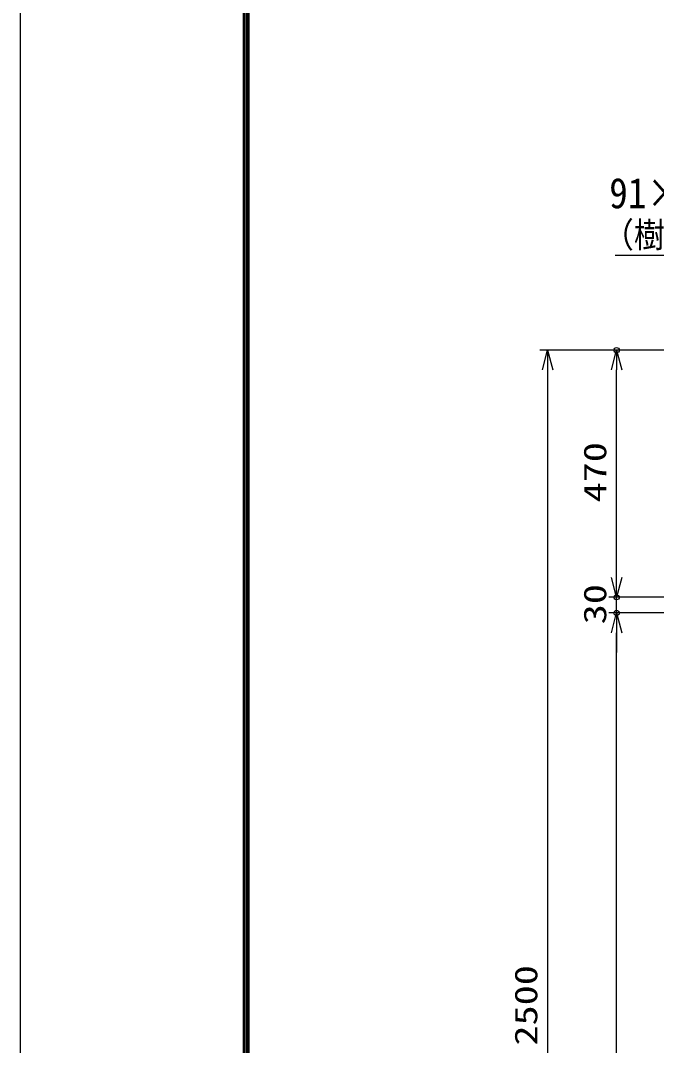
# Model space of a CAD drawing. Units: millimetres, scale not verified. Extents: x -6301 to 6301, y -4454 to 4456.
# Drawn here: x -6301 to -5091, y 482 to 2432 of the extents above; entities that cross this region are included whole.
import ezdxf
from ezdxf.enums import TextEntityAlignment as Align

# ---------------------------------------------------------------- set-up
doc = ezdxf.new("R2010")
doc.units = ezdxf.units.MM
doc.header["$LTSCALE"] = 20
doc.header["$PDMODE"] = 32
doc.header["$PDSIZE"] = 10
doc.layers.add('0-1_0', color=4, linetype='Continuous', lineweight=25)
doc.layers.add('0-4_LAYER12', color=3, linetype='Continuous', lineweight=25)
doc.layers.add('0-6_DEFPOINTS', color=7, linetype='Continuous')
doc.styles.add('ＭＳ ゴシック', font='')
doc.styles.get('ＭＳ ゴシック').set_extended_font_data('MS Gothic')

# ---------------------------------------------------------------- blocks, each defined once
blk = doc.blocks.new('_Open30')
at = {"layer": '0-1_0', "color": 2}
blk.add_line((0, 0), (-20, 0), dxfattribs=at)
blk.add_lwpolyline([(-20, 5.36), (0, 0), (-20, -5.36)], dxfattribs=at)
blk = doc.blocks.new('MLeader2')
at = {"layer": '0-4_LAYER12', "color": 7}
blk.add_line((-4871.36, 1985.41), (-5170.02, 1985.41), dxfattribs=at)
at = {"layer": '0-4_LAYER12'}
blk.add_line((-4241.64, 1803.4), (-4288.37, 1821.17), dxfattribs=at)
at = {"layer": '0-4_LAYER12', "color": 7}
blk.add_lwpolyline([(-4288.37, 1821.17), (-4720.38, 1985.41), (-4871.36, 1985.41)], dxfattribs=at)
at = {"layer": '0-4_LAYER12'}
blk.add_lwpolyline([(-4283.61, 1833.69), (-4241.64, 1803.4), (-4293.14, 1808.65)], dxfattribs=at)
at = {"layer": '0-4_LAYER12', "style": 'ＭＳ ゴシック', "width": 0.9}
blk.add_text('（樹脂塗装）', height=48.09, dxfattribs=at).set_placement((-5193.36, 1986.16), align=Align.BOTTOM_LEFT)

msp = doc.modelspace()

# ---------------------------------------------------------------- linework, layer by layer
at = {"layer": '0-1_0', "color": 1}
for p, q in [((-4668.49, 1805.2), (-5313.25, 1805.2)), ((-4668.49, 1805.2), (-5182.07, 1805.2)), ((-4668.49, 1335.2), (-5182.07, 1335.2)), ((-4668.49, 1335.2), (-5182.07, 1335.2)), ((-4610.1, 1305.2), (-5182.07, 1305.2)), ((-4610.1, 1305.2), (-5182.07, 1305.2))]:
    msp.add_line(p, q, dxfattribs=at)
at = {"layer": '0-1_0', "color": 2}
for p, q in [((-5298.25, 1767.7), (-5298.25, -657.3)), ((-5167.07, 1372.7), (-5167.07, 1767.7)), ((-5167.07, 1372.7), (-5167.07, 1410.2)), ((-5167.07, 1305.2), (-5167.07, 1335.2)), ((-5167.07, -627.3), (-5167.07, 1267.7)), ((-5167.07, 1267.7), (-5167.07, 1230.2))]:
    msp.add_line(p, q, dxfattribs=at)
at = {"layer": '0-1_0', "color": 3}
msp.add_lwpolyline([(-6300.76, 4455.76), (6300.53, 4455.76), (6300.53, -4454.24), (-6300.76, -4454.24)], close=True, dxfattribs=at)
at = {"layer": '0-1_0', "color": 7}
for points in [[(-5876.47, 4190.58), (5876.24, 4190.58), (5876.24, -4189.06), (-5876.47, -4189.06)], [(-5873.82, 4187.93), (5873.59, 4187.93), (5873.59, -4186.41), (-5873.82, -4186.41)], [(-5871.17, 4185.28), (5870.94, 4185.28), (5870.94, -4183.76), (-5871.17, -4183.76)], [(-5868.52, 4182.62), (5868.29, 4182.62), (5868.29, -4181.11), (-5868.52, -4181.11)], [(-5865.86, 4179.97), (5865.64, 4179.97), (5865.64, -4178.46), (-5865.86, -4178.46)]]:
    msp.add_lwpolyline(points, close=True, dxfattribs=at)
at = {"layer": '0-6_DEFPOINTS'}
for p in [(-5167.07, 1805.2), (-5167.07, 1335.2), (-5167.07, 1305.2)]:
    msp.add_point(p, dxfattribs=at)

# ---------------------------------------------------------------- block references
at = {"layer": '0-1_0', "xscale": 1.875, "yscale": 1.875}
for p, rotation in [((-5298.25, 1805.2), 90), ((-5167.07, 1805.2), 90), ((-5167.07, 1335.2), 270), ((-5167.07, 1335.2), 270), ((-5167.07, 1305.2), 90), ((-5167.07, 1305.2), 90)]:
    msp.add_blockref('_Open30', p, dxfattribs=dict(at, rotation=rotation))
at = {"layer": '0-4_LAYER12'}
msp.add_blockref('MLeader2', (0, 0), dxfattribs=at)

# ---------------------------------------------------------------- texts
at = {"layer": '0-1_0', "color": 3, "style": 'ＭＳ ゴシック', "width": 1.3}
for s, p in [('470', (-5173.74, 1515.56)), ('30', (-5173.74, 1283.77)), ('2500', (-5304.92, 482.34))]:
    msp.add_text(s, height=43.26, rotation=90, dxfattribs=at).set_placement(p, align=Align.BOTTOM_LEFT)
at = {"layer": '0-4_LAYER12', "style": 'ＭＳ ゴシック', "width": 0.9}
msp.add_text('91×50×3.6', height=57.73, dxfattribs=at).set_placement((-5181.13, 2057.87), align=Align.BOTTOM_LEFT)

doc.saveas('drawing.dxf')
